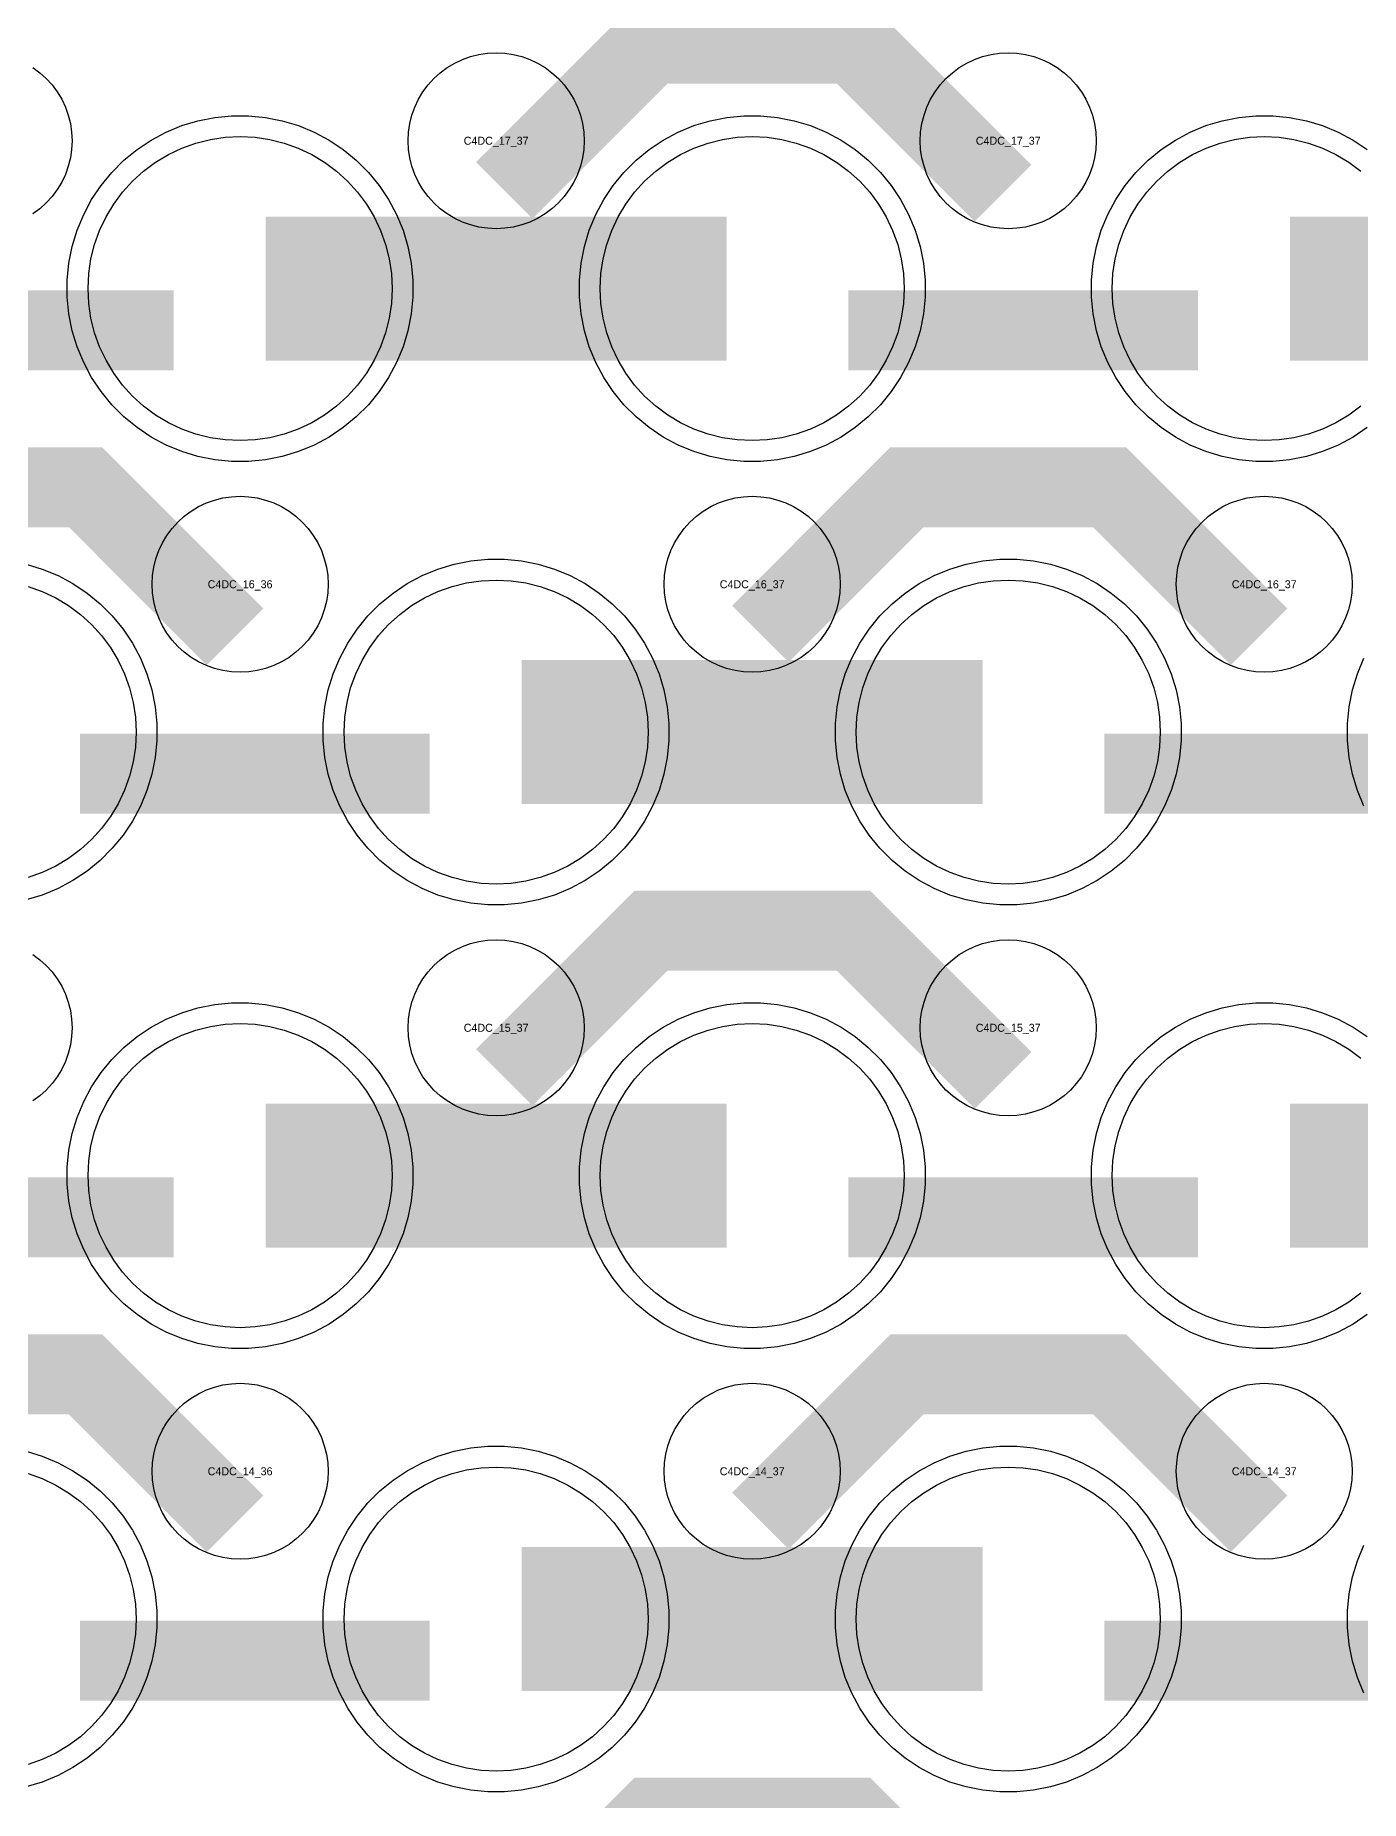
# Model space of a CAD drawing. Extents: x -11880 to 11880, y -14992 to 14992.
# Drawn here: x -304 to 110, y -12956 to -12405 of the extents above; entities that cross this region are included whole.
import ezdxf
from ezdxf.enums import TextEntityAlignment as Align

# ---------------------------------------------------------------- set-up
doc = ezdxf.new("R2010")
doc.units = 0
doc.header["$MEASUREMENT"] = 0
for name, color, linetype in [('GDS_775_DT_237', 138, 'CONTINUOUS'), ('RDL1_FS', 34, 'CONTINUOUS'), ('RDL_BS', 160, 'CONTINUOUS')]:
    doc.layers.add(name, color=color, linetype=linetype)

msp = doc.modelspace()

# ---------------------------------------------------------------- linework, layer by layer
at = {"layer": 'RDL1_FS', "color": 241, "true_color": 0xf7abae}
for points in [[(-240, -12531.484), (-244.657, -12531.255), (-249.268, -12530.571), (-253.791, -12529.439), (-258.181, -12527.867), (-262.395, -12525.875), (-266.395, -12523.477), (-270.14, -12520.699), (-273.594, -12517.569), (-276.724, -12514.115), (-279.502, -12510.37), (-281.9, -12506.37), (-283.892, -12502.156), (-285.464, -12497.766), (-286.596, -12493.243), (-287.28, -12488.632), (-287.509, -12483.975), (-287.28, -12479.318), (-286.596, -12474.707), (-285.464, -12470.184), (-283.892, -12465.794), (-281.9, -12461.58), (-279.502, -12457.58), (-276.724, -12453.835), (-273.594, -12450.381), (-270.14, -12447.251), (-266.395, -12444.473), (-262.395, -12442.075), (-258.181, -12440.083), (-253.791, -12438.511), (-249.268, -12437.379), (-244.657, -12436.695), (-240, -12436.466), (-235.343, -12436.695), (-230.732, -12437.379), (-226.209, -12438.511), (-221.819, -12440.083), (-217.605, -12442.075), (-213.605, -12444.473), (-209.86, -12447.251), (-206.406, -12450.381), (-203.276, -12453.835), (-200.498, -12457.58), (-198.1, -12461.58), (-196.108, -12465.794), (-194.536, -12470.184), (-193.404, -12474.707), (-192.72, -12479.318), (-192.491, -12483.975), (-192.72, -12488.632), (-193.404, -12493.243), (-194.536, -12497.766), (-196.108, -12502.156), (-198.1, -12506.37), (-200.498, -12510.37), (-203.276, -12514.115), (-206.406, -12517.569), (-209.86, -12520.699), (-213.605, -12523.477), (-217.605, -12525.875), (-221.819, -12527.867), (-226.209, -12529.439), (-230.732, -12530.571), (-235.343, -12531.255)], [(-80, -12531.484), (-84.657, -12531.255), (-89.268, -12530.571), (-93.791, -12529.439), (-98.181, -12527.867), (-102.395, -12525.875), (-106.395, -12523.477), (-110.14, -12520.699), (-113.594, -12517.569), (-116.724, -12514.115), (-119.502, -12510.37), (-121.9, -12506.37), (-123.892, -12502.156), (-125.464, -12497.766), (-126.596, -12493.243), (-127.28, -12488.632), (-127.509, -12483.975), (-127.28, -12479.318), (-126.596, -12474.707), (-125.464, -12470.184), (-123.892, -12465.794), (-121.9, -12461.58), (-119.502, -12457.58), (-116.724, -12453.835), (-113.594, -12450.381), (-110.14, -12447.251), (-106.395, -12444.473), (-102.395, -12442.075), (-98.181, -12440.083), (-93.791, -12438.511), (-89.268, -12437.379), (-84.657, -12436.695), (-80, -12436.466), (-75.343, -12436.695), (-70.732, -12437.379), (-66.209, -12438.511), (-61.819, -12440.083), (-57.605, -12442.075), (-53.605, -12444.473), (-49.86, -12447.251), (-46.406, -12450.381), (-43.276, -12453.835), (-40.498, -12457.58), (-38.1, -12461.58), (-36.108, -12465.794), (-34.536, -12470.184), (-33.404, -12474.707), (-32.72, -12479.318), (-32.491, -12483.975), (-32.72, -12488.632), (-33.404, -12493.243), (-34.536, -12497.766), (-36.108, -12502.156), (-38.1, -12506.37), (-40.498, -12510.37), (-43.276, -12514.115), (-46.406, -12517.569), (-49.86, -12520.699), (-53.605, -12523.477), (-57.605, -12525.875), (-61.819, -12527.867), (-66.209, -12529.439), (-70.732, -12530.571), (-75.343, -12531.255)], [(-160, -12947.174), (-164.657, -12946.945), (-169.268, -12946.261), (-173.791, -12945.129), (-178.181, -12943.557), (-182.395, -12941.565), (-186.395, -12939.167), (-190.14, -12936.389), (-193.594, -12933.259), (-196.724, -12929.805), (-199.502, -12926.06), (-201.9, -12922.06), (-203.892, -12917.846), (-205.464, -12913.456), (-206.596, -12908.933), (-207.28, -12904.322), (-207.509, -12899.665), (-207.28, -12895.008), (-206.596, -12890.397), (-205.464, -12885.874), (-203.892, -12881.484), (-201.9, -12877.27), (-199.502, -12873.27), (-196.724, -12869.525), (-193.594, -12866.071), (-190.14, -12862.941), (-186.395, -12860.163), (-182.395, -12857.765), (-178.181, -12855.773), (-173.791, -12854.201), (-169.268, -12853.069), (-164.657, -12852.385), (-160, -12852.156), (-155.343, -12852.385), (-150.732, -12853.069), (-146.209, -12854.201), (-141.819, -12855.773), (-137.605, -12857.765), (-133.605, -12860.163), (-129.86, -12862.941), (-126.406, -12866.071), (-123.276, -12869.525), (-120.498, -12873.27), (-118.1, -12877.27), (-116.108, -12881.484), (-114.536, -12885.874), (-113.404, -12890.397), (-112.72, -12895.008), (-112.491, -12899.665), (-112.72, -12904.322), (-113.404, -12908.933), (-114.536, -12913.456), (-116.108, -12917.846), (-118.1, -12922.06), (-120.498, -12926.06), (-123.276, -12929.805), (-126.406, -12933.259), (-129.86, -12936.389), (-133.605, -12939.167), (-137.605, -12941.565), (-141.819, -12943.557), (-146.209, -12945.129), (-150.732, -12946.261), (-155.343, -12946.945)], [(0, -12947.174), (-4.657, -12946.945), (-9.268, -12946.261), (-13.791, -12945.129), (-18.181, -12943.557), (-22.395, -12941.565), (-26.395, -12939.167), (-30.14, -12936.389), (-33.594, -12933.259), (-36.724, -12929.805), (-39.502, -12926.06), (-41.9, -12922.06), (-43.892, -12917.846), (-45.464, -12913.456), (-46.596, -12908.933), (-47.28, -12904.322), (-47.509, -12899.665), (-47.28, -12895.008), (-46.596, -12890.397), (-45.464, -12885.874), (-43.892, -12881.484), (-41.9, -12877.27), (-39.502, -12873.27), (-36.724, -12869.525), (-33.594, -12866.071), (-30.14, -12862.941), (-26.395, -12860.163), (-22.395, -12857.765), (-18.181, -12855.773), (-13.791, -12854.201), (-9.268, -12853.069), (-4.657, -12852.385), (0, -12852.156), (4.657, -12852.385), (9.268, -12853.069), (13.791, -12854.201), (18.181, -12855.773), (22.395, -12857.765), (26.395, -12860.163), (30.14, -12862.941), (33.594, -12866.071), (36.724, -12869.525), (39.502, -12873.27), (41.9, -12877.27), (43.892, -12881.484), (45.464, -12885.874), (46.596, -12890.397), (47.28, -12895.008), (47.509, -12899.665), (47.28, -12904.322), (46.596, -12908.933), (45.464, -12913.456), (43.892, -12917.846), (41.9, -12922.06), (39.502, -12926.06), (36.724, -12929.805), (33.594, -12933.259), (30.14, -12936.389), (26.395, -12939.167), (22.395, -12941.565), (18.181, -12943.557), (13.791, -12945.129), (9.268, -12946.261), (4.657, -12946.945)]]:
    msp.add_lwpolyline(points, close=True, dxfattribs=at)
for points in [[(110.14, -12520.699), (106.395, -12523.477), (102.395, -12525.875), (98.181, -12527.867), (93.791, -12529.439), (89.268, -12530.571), (84.657, -12531.255), (80, -12531.484), (75.343, -12531.255), (70.732, -12530.571), (66.209, -12529.439), (61.819, -12527.867), (57.605, -12525.875), (53.605, -12523.477), (49.86, -12520.699), (46.406, -12517.569), (43.276, -12514.115), (40.498, -12510.37), (38.1, -12506.37), (36.108, -12502.156), (34.536, -12497.766), (33.404, -12493.243), (32.72, -12488.632), (32.491, -12483.975), (32.72, -12479.318), (33.404, -12474.707), (34.536, -12470.184), (36.108, -12465.794), (38.1, -12461.58), (40.498, -12457.58), (43.276, -12453.835), (46.406, -12450.381), (49.86, -12447.251), (53.605, -12444.473), (57.605, -12442.075), (61.819, -12440.083), (66.209, -12438.511), (70.732, -12437.379), (75.343, -12436.695), (80, -12436.466), (84.657, -12436.695), (89.268, -12437.379), (93.791, -12438.511), (98.181, -12440.083), (102.395, -12442.075), (106.395, -12444.473), (110.14, -12447.251)], [(-306.209, -12854.201), (-301.819, -12855.773), (-297.605, -12857.765), (-293.605, -12860.163), (-289.86, -12862.941), (-286.406, -12866.071), (-283.276, -12869.525), (-280.498, -12873.27), (-278.1, -12877.27), (-276.108, -12881.484), (-274.536, -12885.874), (-273.404, -12890.397), (-272.72, -12895.008), (-272.491, -12899.665), (-272.72, -12904.322), (-273.404, -12908.933), (-274.536, -12913.456), (-276.108, -12917.846), (-278.1, -12922.06), (-280.498, -12926.06), (-283.276, -12929.805), (-286.406, -12933.259), (-289.86, -12936.389), (-293.605, -12939.167), (-297.605, -12941.565), (-301.819, -12943.557), (-306.209, -12945.129)]]:
    msp.add_lwpolyline(points, dxfattribs=at)
for points in [[(-231.998, -12483.975, 45, 45, 0), (-159.998, -12483.975, 45, 45, 0)], [(-159.998, -12483.975, 45, 45, 0), (-87.998, -12483.975, 45, 45, 0)], [(88.002, -12483.975, 45, 45, 0), (160.002, -12483.975, 45, 45, 0)], [(-151.998, -12899.665, 45, 45, 0), (-79.998, -12899.665, 45, 45, 0)], [(-79.998, -12899.665, 45, 45, 0), (-7.998, -12899.665, 45, 45, 0)]]:
    msp.add_lwpolyline(points, format="xyseb", dxfattribs=at)
at = {"layer": 'RDL1_FS'}
for points in [[(-306.209, -12577.076), (-301.819, -12578.648), (-297.605, -12580.64), (-293.605, -12583.038), (-289.86, -12585.816), (-286.406, -12588.946), (-283.276, -12592.4), (-280.498, -12596.145), (-278.1, -12600.145), (-276.108, -12604.359), (-274.536, -12608.749), (-273.404, -12613.272), (-272.72, -12617.883), (-272.491, -12622.54), (-272.72, -12627.197), (-273.404, -12631.808), (-274.536, -12636.331), (-276.108, -12640.721), (-278.1, -12644.935), (-280.498, -12648.935), (-283.276, -12652.68), (-286.406, -12656.134), (-289.86, -12659.264), (-293.605, -12662.042), (-297.605, -12664.44), (-301.819, -12666.432), (-306.209, -12668.004)], [(110.14, -12797.829), (106.395, -12800.607), (102.395, -12803.005), (98.181, -12804.997), (93.791, -12806.569), (89.268, -12807.701), (84.657, -12808.385), (80, -12808.614), (75.343, -12808.385), (70.732, -12807.701), (66.209, -12806.569), (61.819, -12804.997), (57.605, -12803.005), (53.605, -12800.607), (49.86, -12797.829), (46.406, -12794.699), (43.276, -12791.245), (40.498, -12787.5), (38.1, -12783.5), (36.108, -12779.286), (34.536, -12774.896), (33.404, -12770.373), (32.72, -12765.762), (32.491, -12761.105), (32.72, -12756.448), (33.404, -12751.837), (34.536, -12747.314), (36.108, -12742.924), (38.1, -12738.71), (40.498, -12734.71), (43.276, -12730.965), (46.406, -12727.511), (49.86, -12724.381), (53.605, -12721.603), (57.605, -12719.205), (61.819, -12717.213), (66.209, -12715.641), (70.732, -12714.509), (75.343, -12713.825), (80, -12713.596), (84.657, -12713.825), (89.268, -12714.509), (93.791, -12715.641), (98.181, -12717.213), (102.395, -12719.205), (106.395, -12721.603), (110.14, -12724.381)]]:
    msp.add_lwpolyline(points, dxfattribs=at)
for points in [[(-160, -12670.049), (-164.657, -12669.82), (-169.268, -12669.136), (-173.791, -12668.004), (-178.181, -12666.432), (-182.395, -12664.44), (-186.395, -12662.042), (-190.14, -12659.264), (-193.594, -12656.134), (-196.724, -12652.68), (-199.502, -12648.935), (-201.9, -12644.935), (-203.892, -12640.721), (-205.464, -12636.331), (-206.596, -12631.808), (-207.28, -12627.197), (-207.509, -12622.54), (-207.28, -12617.883), (-206.596, -12613.272), (-205.464, -12608.749), (-203.892, -12604.359), (-201.9, -12600.145), (-199.502, -12596.145), (-196.724, -12592.4), (-193.594, -12588.946), (-190.14, -12585.816), (-186.395, -12583.038), (-182.395, -12580.64), (-178.181, -12578.648), (-173.791, -12577.076), (-169.268, -12575.944), (-164.657, -12575.26), (-160, -12575.031), (-155.343, -12575.26), (-150.732, -12575.944), (-146.209, -12577.076), (-141.819, -12578.648), (-137.605, -12580.64), (-133.605, -12583.038), (-129.86, -12585.816), (-126.406, -12588.946), (-123.276, -12592.4), (-120.498, -12596.145), (-118.1, -12600.145), (-116.108, -12604.359), (-114.536, -12608.749), (-113.404, -12613.272), (-112.72, -12617.883), (-112.491, -12622.54), (-112.72, -12627.197), (-113.404, -12631.808), (-114.536, -12636.331), (-116.108, -12640.721), (-118.1, -12644.935), (-120.498, -12648.935), (-123.276, -12652.68), (-126.406, -12656.134), (-129.86, -12659.264), (-133.605, -12662.042), (-137.605, -12664.44), (-141.819, -12666.432), (-146.209, -12668.004), (-150.732, -12669.136), (-155.343, -12669.82)], [(0, -12670.049), (-4.657, -12669.82), (-9.268, -12669.136), (-13.791, -12668.004), (-18.181, -12666.432), (-22.395, -12664.44), (-26.395, -12662.042), (-30.14, -12659.264), (-33.594, -12656.134), (-36.724, -12652.68), (-39.502, -12648.935), (-41.9, -12644.935), (-43.892, -12640.721), (-45.464, -12636.331), (-46.596, -12631.808), (-47.28, -12627.197), (-47.509, -12622.54), (-47.28, -12617.883), (-46.596, -12613.272), (-45.464, -12608.749), (-43.892, -12604.359), (-41.9, -12600.145), (-39.502, -12596.145), (-36.724, -12592.4), (-33.594, -12588.946), (-30.14, -12585.816), (-26.395, -12583.038), (-22.395, -12580.64), (-18.181, -12578.648), (-13.791, -12577.076), (-9.268, -12575.944), (-4.657, -12575.26), (0, -12575.031), (4.657, -12575.26), (9.268, -12575.944), (13.791, -12577.076), (18.181, -12578.648), (22.395, -12580.64), (26.395, -12583.038), (30.14, -12585.816), (33.594, -12588.946), (36.724, -12592.4), (39.502, -12596.145), (41.9, -12600.145), (43.892, -12604.359), (45.464, -12608.749), (46.596, -12613.272), (47.28, -12617.883), (47.509, -12622.54), (47.28, -12627.197), (46.596, -12631.808), (45.464, -12636.331), (43.892, -12640.721), (41.9, -12644.935), (39.502, -12648.935), (36.724, -12652.68), (33.594, -12656.134), (30.14, -12659.264), (26.395, -12662.042), (22.395, -12664.44), (18.181, -12666.432), (13.791, -12668.004), (9.268, -12669.136), (4.657, -12669.82)], [(-240, -12808.614), (-244.657, -12808.385), (-249.268, -12807.701), (-253.791, -12806.569), (-258.181, -12804.997), (-262.395, -12803.005), (-266.395, -12800.607), (-270.14, -12797.829), (-273.594, -12794.699), (-276.724, -12791.245), (-279.502, -12787.5), (-281.9, -12783.5), (-283.892, -12779.286), (-285.464, -12774.896), (-286.596, -12770.373), (-287.28, -12765.762), (-287.509, -12761.105), (-287.28, -12756.448), (-286.596, -12751.837), (-285.464, -12747.314), (-283.892, -12742.924), (-281.9, -12738.71), (-279.502, -12734.71), (-276.724, -12730.965), (-273.594, -12727.511), (-270.14, -12724.381), (-266.395, -12721.603), (-262.395, -12719.205), (-258.181, -12717.213), (-253.791, -12715.641), (-249.268, -12714.509), (-244.657, -12713.825), (-240, -12713.596), (-235.343, -12713.825), (-230.732, -12714.509), (-226.209, -12715.641), (-221.819, -12717.213), (-217.605, -12719.205), (-213.605, -12721.603), (-209.86, -12724.381), (-206.406, -12727.511), (-203.276, -12730.965), (-200.498, -12734.71), (-198.1, -12738.71), (-196.108, -12742.924), (-194.536, -12747.314), (-193.404, -12751.837), (-192.72, -12756.448), (-192.491, -12761.105), (-192.72, -12765.762), (-193.404, -12770.373), (-194.536, -12774.896), (-196.108, -12779.286), (-198.1, -12783.5), (-200.498, -12787.5), (-203.276, -12791.245), (-206.406, -12794.699), (-209.86, -12797.829), (-213.605, -12800.607), (-217.605, -12803.005), (-221.819, -12804.997), (-226.209, -12806.569), (-230.732, -12807.701), (-235.343, -12808.385)], [(-80, -12808.614), (-84.657, -12808.385), (-89.268, -12807.701), (-93.791, -12806.569), (-98.181, -12804.997), (-102.395, -12803.005), (-106.395, -12800.607), (-110.14, -12797.829), (-113.594, -12794.699), (-116.724, -12791.245), (-119.502, -12787.5), (-121.9, -12783.5), (-123.892, -12779.286), (-125.464, -12774.896), (-126.596, -12770.373), (-127.28, -12765.762), (-127.509, -12761.105), (-127.28, -12756.448), (-126.596, -12751.837), (-125.464, -12747.314), (-123.892, -12742.924), (-121.9, -12738.71), (-119.502, -12734.71), (-116.724, -12730.965), (-113.594, -12727.511), (-110.14, -12724.381), (-106.395, -12721.603), (-102.395, -12719.205), (-98.181, -12717.213), (-93.791, -12715.641), (-89.268, -12714.509), (-84.657, -12713.825), (-80, -12713.596), (-75.343, -12713.825), (-70.732, -12714.509), (-66.209, -12715.641), (-61.819, -12717.213), (-57.605, -12719.205), (-53.605, -12721.603), (-49.86, -12724.381), (-46.406, -12727.511), (-43.276, -12730.965), (-40.498, -12734.71), (-38.1, -12738.71), (-36.108, -12742.924), (-34.536, -12747.314), (-33.404, -12751.837), (-32.72, -12756.448), (-32.491, -12761.105), (-32.72, -12765.762), (-33.404, -12770.373), (-34.536, -12774.896), (-36.108, -12779.286), (-38.1, -12783.5), (-40.498, -12787.5), (-43.276, -12791.245), (-46.406, -12794.699), (-49.86, -12797.829), (-53.605, -12800.607), (-57.605, -12803.005), (-61.819, -12804.997), (-66.209, -12806.569), (-70.732, -12807.701), (-75.343, -12808.385)]]:
    msp.add_lwpolyline(points, close=True, dxfattribs=at)
for points in [[(-151.998, -12622.54, 45, 45, 0), (-79.998, -12622.54, 45, 45, 0)], [(-79.998, -12622.54, 45, 45, 0), (-7.998, -12622.54, 45, 45, 0)], [(-231.998, -12761.105, 45, 45, 0), (-159.998, -12761.105, 45, 45, 0)], [(-159.998, -12761.105, 45, 45, 0), (-87.998, -12761.105, 45, 45, 0)], [(88.002, -12761.105, 45, 45, 0), (160.002, -12761.105, 45, 45, 0)]]:
    msp.add_lwpolyline(points, format="xyseb", dxfattribs=at)
at = {"layer": 'RDL_BS'}
for points in [[(-157.438, -12453.289, 25, 25, 0), (-111.623, -12407.474, 25, 25, 0), (-78.07, -12407.474, 25, 25, 0)], [(-1.599, -12454.188, 25, 25, 0), (-48.313, -12407.474, 25, 25, 0), (-78.071, -12407.474, 25, 25, 0)], [(-241.599, -12592.753, 25, 25, 0), (-288.313, -12546.039, 25, 25, 0), (-318.071, -12546.039, 25, 25, 0)], [(-77.438, -12591.854, 25, 25, 0), (-31.623, -12546.039, 25, 25, 0), (1.93, -12546.039, 25, 25, 0)], [(78.401, -12592.753, 25, 25, 0), (31.687, -12546.039, 25, 25, 0), (1.929, -12546.039, 25, 25, 0)], [(-289.984, -12635.553, 25, 25, 0), (-180.719, -12635.553, 25, 25, 0)], [(30.016, -12635.553, 25, 25, 0), (139.281, -12635.553, 25, 25, 0)], [(-157.438, -12730.419, 25, 25, 0), (-111.623, -12684.604, 25, 25, 0), (-78.07, -12684.604, 25, 25, 0)], [(-1.599, -12731.318, 25, 25, 0), (-48.313, -12684.604, 25, 25, 0), (-78.071, -12684.604, 25, 25, 0)], [(-369.984, -12774.118, 25, 25, 0), (-260.719, -12774.118, 25, 25, 0)], [(-49.984, -12774.118, 25, 25, 0), (59.281, -12774.118, 25, 25, 0)], [(-241.599, -12869.878, 25, 25, 0), (-288.313, -12823.164, 25, 25, 0), (-318.071, -12823.164, 25, 25, 0)], [(-77.438, -12868.979, 25, 25, 0), (-31.623, -12823.164, 25, 25, 0), (1.93, -12823.164, 25, 25, 0)], [(78.401, -12869.878, 25, 25, 0), (31.687, -12823.164, 25, 25, 0), (1.929, -12823.164, 25, 25, 0)], [(-157.438, -13007.544, 25, 25, 0), (-111.623, -12961.729, 25, 25, 0), (-78.07, -12961.729, 25, 25, 0)], [(-1.599, -13008.443, 25, 25, 0), (-48.313, -12961.729, 25, 25, 0), (-78.071, -12961.729, 25, 25, 0)]]:
    msp.add_lwpolyline(points, format="xyseb", dxfattribs=at)
for points in [[(-304.72, -12414.93), (-302.557, -12416.533), (-300.558, -12418.345), (-298.746, -12420.344), (-297.143, -12422.507), (-295.75, -12424.831), (-294.598, -12427.268), (-293.691, -12429.803), (-293.034, -12432.422), (-292.638, -12435.094), (-292.506, -12437.787), (-292.638, -12440.48), (-293.034, -12443.152), (-293.691, -12445.771), (-294.598, -12448.306), (-295.75, -12450.743), (-297.143, -12453.067), (-298.746, -12455.23), (-300.558, -12457.229), (-302.557, -12459.041), (-304.72, -12460.644)], [(-306.835, -12570.103), (-301.795, -12571.634), (-296.885, -12573.665), (-292.223, -12576.157), (-287.809, -12579.104), (-283.708, -12582.466), (-279.926, -12586.248), (-276.564, -12590.349), (-273.617, -12594.763), (-271.125, -12599.425), (-269.094, -12604.335), (-267.563, -12609.375), (-266.517, -12614.602), (-266, -12619.896), (-266, -12625.184), (-266.517, -12630.478), (-267.563, -12635.705), (-269.094, -12640.745), (-271.125, -12645.655), (-273.617, -12650.317), (-276.564, -12654.731), (-279.926, -12658.832), (-283.708, -12662.614), (-287.809, -12665.976), (-292.223, -12668.923), (-296.885, -12671.415), (-301.795, -12673.446), (-306.835, -12674.977)], [(111.125, -12645.655), (109.094, -12640.745), (107.563, -12635.705), (106.517, -12630.478), (106, -12625.184), (106, -12619.896), (106.517, -12614.602), (107.563, -12609.375), (109.094, -12604.335), (111.125, -12599.425)], [(-304.72, -12692.06), (-302.557, -12693.663), (-300.558, -12695.475), (-298.746, -12697.474), (-297.143, -12699.637), (-295.75, -12701.961), (-294.598, -12704.398), (-293.691, -12706.933), (-293.034, -12709.552), (-292.638, -12712.224), (-292.506, -12714.917), (-292.638, -12717.61), (-293.034, -12720.282), (-293.691, -12722.901), (-294.598, -12725.436), (-295.75, -12727.873), (-297.143, -12730.197), (-298.746, -12732.36), (-300.558, -12734.359), (-302.557, -12736.171), (-304.72, -12737.774)], [(112.191, -12804.541), (107.777, -12807.488), (103.115, -12809.98), (98.205, -12812.011), (93.165, -12813.542), (87.938, -12814.588), (82.644, -12815.105), (77.356, -12815.105), (72.062, -12814.588), (66.835, -12813.542), (61.795, -12812.011), (56.885, -12809.98), (52.223, -12807.488), (47.809, -12804.541), (43.708, -12801.179), (39.926, -12797.397), (36.564, -12793.296), (33.617, -12788.882), (31.125, -12784.22), (29.094, -12779.31), (27.563, -12774.27), (26.517, -12769.043), (26, -12763.749), (26, -12758.461), (26.517, -12753.167), (27.563, -12747.94), (29.094, -12742.9), (31.125, -12737.99), (33.617, -12733.328), (36.564, -12728.914), (39.926, -12724.813), (43.708, -12721.031), (47.809, -12717.669), (52.223, -12714.722), (56.885, -12712.23), (61.795, -12710.199), (66.835, -12708.668), (72.062, -12707.622), (77.356, -12707.105), (82.644, -12707.105), (87.938, -12707.622), (93.165, -12708.668), (98.205, -12710.199), (103.115, -12712.23), (107.777, -12714.722), (112.191, -12717.669)]]:
    msp.add_lwpolyline(points, dxfattribs=at)
for points in [[(-160, -12465.281), (-162.693, -12465.149), (-165.365, -12464.753), (-167.984, -12464.096), (-170.519, -12463.189), (-172.956, -12462.037), (-175.28, -12460.644), (-177.443, -12459.041), (-179.442, -12457.229), (-181.254, -12455.23), (-182.857, -12453.067), (-184.25, -12450.743), (-185.402, -12448.306), (-186.309, -12445.771), (-186.966, -12443.152), (-187.362, -12440.48), (-187.494, -12437.787), (-187.362, -12435.094), (-186.966, -12432.422), (-186.309, -12429.803), (-185.402, -12427.268), (-184.25, -12424.831), (-182.857, -12422.507), (-181.254, -12420.344), (-179.442, -12418.345), (-177.443, -12416.533), (-175.28, -12414.93), (-172.956, -12413.537), (-170.519, -12412.385), (-167.984, -12411.478), (-165.365, -12410.821), (-162.693, -12410.425), (-160, -12410.293), (-157.307, -12410.425), (-154.635, -12410.821), (-152.016, -12411.478), (-149.481, -12412.385), (-147.044, -12413.537), (-144.72, -12414.93), (-142.557, -12416.533), (-140.558, -12418.345), (-138.746, -12420.344), (-137.143, -12422.507), (-135.75, -12424.831), (-134.598, -12427.268), (-133.691, -12429.803), (-133.034, -12432.422), (-132.638, -12435.094), (-132.506, -12437.787), (-132.638, -12440.48), (-133.034, -12443.152), (-133.691, -12445.771), (-134.598, -12448.306), (-135.75, -12450.743), (-137.143, -12453.067), (-138.746, -12455.23), (-140.558, -12457.229), (-142.557, -12459.041), (-144.72, -12460.644), (-147.044, -12462.037), (-149.481, -12463.189), (-152.016, -12464.096), (-154.635, -12464.753), (-157.307, -12465.149)], [(0, -12465.281), (-2.693, -12465.149), (-5.365, -12464.753), (-7.984, -12464.096), (-10.519, -12463.189), (-12.956, -12462.037), (-15.28, -12460.644), (-17.443, -12459.041), (-19.442, -12457.229), (-21.254, -12455.23), (-22.857, -12453.067), (-24.25, -12450.743), (-25.402, -12448.306), (-26.309, -12445.771), (-26.966, -12443.152), (-27.362, -12440.48), (-27.494, -12437.787), (-27.362, -12435.094), (-26.966, -12432.422), (-26.309, -12429.803), (-25.402, -12427.268), (-24.25, -12424.831), (-22.857, -12422.507), (-21.254, -12420.344), (-19.442, -12418.345), (-17.443, -12416.533), (-15.28, -12414.93), (-12.956, -12413.537), (-10.519, -12412.385), (-7.984, -12411.478), (-5.365, -12410.821), (-2.693, -12410.425), (0, -12410.293), (2.693, -12410.425), (5.365, -12410.821), (7.984, -12411.478), (10.519, -12412.385), (12.956, -12413.537), (15.28, -12414.93), (17.443, -12416.533), (19.442, -12418.345), (21.254, -12420.344), (22.857, -12422.507), (24.25, -12424.831), (25.402, -12427.268), (26.309, -12429.803), (26.966, -12432.422), (27.362, -12435.094), (27.494, -12437.787), (27.362, -12440.48), (26.966, -12443.152), (26.309, -12445.771), (25.402, -12448.306), (24.25, -12450.743), (22.857, -12453.067), (21.254, -12455.23), (19.442, -12457.229), (17.443, -12459.041), (15.28, -12460.644), (12.956, -12462.037), (10.519, -12463.189), (7.984, -12464.096), (5.365, -12464.753), (2.693, -12465.149)], [(-240, -12603.846), (-242.693, -12603.714), (-245.365, -12603.318), (-247.984, -12602.661), (-250.519, -12601.754), (-252.956, -12600.602), (-255.28, -12599.209), (-257.443, -12597.606), (-259.442, -12595.794), (-261.254, -12593.795), (-262.857, -12591.632), (-264.25, -12589.308), (-265.402, -12586.871), (-266.309, -12584.336), (-266.966, -12581.717), (-267.362, -12579.045), (-267.494, -12576.352), (-267.362, -12573.659), (-266.966, -12570.987), (-266.309, -12568.368), (-265.402, -12565.833), (-264.25, -12563.396), (-262.857, -12561.072), (-261.254, -12558.909), (-259.442, -12556.91), (-257.443, -12555.098), (-255.28, -12553.495), (-252.956, -12552.102), (-250.519, -12550.95), (-247.984, -12550.043), (-245.365, -12549.386), (-242.693, -12548.99), (-240, -12548.858), (-237.307, -12548.99), (-234.635, -12549.386), (-232.016, -12550.043), (-229.481, -12550.95), (-227.044, -12552.102), (-224.72, -12553.495), (-222.557, -12555.098), (-220.558, -12556.91), (-218.746, -12558.909), (-217.143, -12561.072), (-215.75, -12563.396), (-214.598, -12565.833), (-213.691, -12568.368), (-213.034, -12570.987), (-212.638, -12573.659), (-212.506, -12576.352), (-212.638, -12579.045), (-213.034, -12581.717), (-213.691, -12584.336), (-214.598, -12586.871), (-215.75, -12589.308), (-217.143, -12591.632), (-218.746, -12593.795), (-220.558, -12595.794), (-222.557, -12597.606), (-224.72, -12599.209), (-227.044, -12600.602), (-229.481, -12601.754), (-232.016, -12602.661), (-234.635, -12603.318), (-237.307, -12603.714)], [(-80, -12603.846), (-82.693, -12603.714), (-85.365, -12603.318), (-87.984, -12602.661), (-90.519, -12601.754), (-92.956, -12600.602), (-95.28, -12599.209), (-97.443, -12597.606), (-99.442, -12595.794), (-101.254, -12593.795), (-102.857, -12591.632), (-104.25, -12589.308), (-105.402, -12586.871), (-106.309, -12584.336), (-106.966, -12581.717), (-107.362, -12579.045), (-107.494, -12576.352), (-107.362, -12573.659), (-106.966, -12570.987), (-106.309, -12568.368), (-105.402, -12565.833), (-104.25, -12563.396), (-102.857, -12561.072), (-101.254, -12558.909), (-99.442, -12556.91), (-97.443, -12555.098), (-95.28, -12553.495), (-92.956, -12552.102), (-90.519, -12550.95), (-87.984, -12550.043), (-85.365, -12549.386), (-82.693, -12548.99), (-80, -12548.858), (-77.307, -12548.99), (-74.635, -12549.386), (-72.016, -12550.043), (-69.481, -12550.95), (-67.044, -12552.102), (-64.72, -12553.495), (-62.557, -12555.098), (-60.558, -12556.91), (-58.746, -12558.909), (-57.143, -12561.072), (-55.75, -12563.396), (-54.598, -12565.833), (-53.691, -12568.368), (-53.034, -12570.987), (-52.638, -12573.659), (-52.506, -12576.352), (-52.638, -12579.045), (-53.034, -12581.717), (-53.691, -12584.336), (-54.598, -12586.871), (-55.75, -12589.308), (-57.143, -12591.632), (-58.746, -12593.795), (-60.558, -12595.794), (-62.557, -12597.606), (-64.72, -12599.209), (-67.044, -12600.602), (-69.481, -12601.754), (-72.016, -12602.661), (-74.635, -12603.318), (-77.307, -12603.714)], [(80, -12603.846), (77.307, -12603.714), (74.635, -12603.318), (72.016, -12602.661), (69.481, -12601.754), (67.044, -12600.602), (64.72, -12599.209), (62.557, -12597.606), (60.558, -12595.794), (58.746, -12593.795), (57.143, -12591.632), (55.75, -12589.308), (54.598, -12586.871), (53.691, -12584.336), (53.034, -12581.717), (52.638, -12579.045), (52.506, -12576.352), (52.638, -12573.659), (53.034, -12570.987), (53.691, -12568.368), (54.598, -12565.833), (55.75, -12563.396), (57.143, -12561.072), (58.746, -12558.909), (60.558, -12556.91), (62.557, -12555.098), (64.72, -12553.495), (67.044, -12552.102), (69.481, -12550.95), (72.016, -12550.043), (74.635, -12549.386), (77.307, -12548.99), (80, -12548.858), (82.693, -12548.99), (85.365, -12549.386), (87.984, -12550.043), (90.519, -12550.95), (92.956, -12552.102), (95.28, -12553.495), (97.443, -12555.098), (99.442, -12556.91), (101.254, -12558.909), (102.857, -12561.072), (104.25, -12563.396), (105.402, -12565.833), (106.309, -12568.368), (106.966, -12570.987), (107.362, -12573.659), (107.494, -12576.352), (107.362, -12579.045), (106.966, -12581.717), (106.309, -12584.336), (105.402, -12586.871), (104.25, -12589.308), (102.857, -12591.632), (101.254, -12593.795), (99.442, -12595.794), (97.443, -12597.606), (95.28, -12599.209), (92.956, -12600.602), (90.519, -12601.754), (87.984, -12602.661), (85.365, -12603.318), (82.693, -12603.714)], [(-162.644, -12676.54), (-167.938, -12676.023), (-173.165, -12674.977), (-178.205, -12673.446), (-183.115, -12671.415), (-187.777, -12668.923), (-192.191, -12665.976), (-196.292, -12662.614), (-200.074, -12658.832), (-203.436, -12654.731), (-206.383, -12650.317), (-208.875, -12645.655), (-210.906, -12640.745), (-212.437, -12635.705), (-213.483, -12630.478), (-214, -12625.184), (-214, -12619.896), (-213.483, -12614.602), (-212.437, -12609.375), (-210.906, -12604.335), (-208.875, -12599.425), (-206.383, -12594.763), (-203.436, -12590.349), (-200.074, -12586.248), (-196.292, -12582.466), (-192.191, -12579.104), (-187.777, -12576.157), (-183.115, -12573.665), (-178.205, -12571.634), (-173.165, -12570.103), (-167.938, -12569.057), (-162.644, -12568.54), (-157.356, -12568.54), (-152.062, -12569.057), (-146.835, -12570.103), (-141.795, -12571.634), (-136.885, -12573.665), (-132.223, -12576.157), (-127.809, -12579.104), (-123.708, -12582.466), (-119.926, -12586.248), (-116.564, -12590.349), (-113.617, -12594.763), (-111.125, -12599.425), (-109.094, -12604.335), (-107.563, -12609.375), (-106.517, -12614.602), (-106, -12619.896), (-106, -12625.184), (-106.517, -12630.478), (-107.563, -12635.705), (-109.094, -12640.745), (-111.125, -12645.655), (-113.617, -12650.317), (-116.564, -12654.731), (-119.926, -12658.832), (-123.708, -12662.614), (-127.809, -12665.976), (-132.223, -12668.923), (-136.885, -12671.415), (-141.795, -12673.446), (-146.835, -12674.977), (-152.062, -12676.023), (-157.356, -12676.54)], [(-2.644, -12676.54), (-7.938, -12676.023), (-13.165, -12674.977), (-18.205, -12673.446), (-23.115, -12671.415), (-27.777, -12668.923), (-32.191, -12665.976), (-36.292, -12662.614), (-40.074, -12658.832), (-43.436, -12654.731), (-46.383, -12650.317), (-48.875, -12645.655), (-50.906, -12640.745), (-52.437, -12635.705), (-53.483, -12630.478), (-54, -12625.184), (-54, -12619.896), (-53.483, -12614.602), (-52.437, -12609.375), (-50.906, -12604.335), (-48.875, -12599.425), (-46.383, -12594.763), (-43.436, -12590.349), (-40.074, -12586.248), (-36.292, -12582.466), (-32.191, -12579.104), (-27.777, -12576.157), (-23.115, -12573.665), (-18.205, -12571.634), (-13.165, -12570.103), (-7.938, -12569.057), (-2.644, -12568.54), (2.644, -12568.54), (7.938, -12569.057), (13.165, -12570.103), (18.205, -12571.634), (23.115, -12573.665), (27.777, -12576.157), (32.191, -12579.104), (36.292, -12582.466), (40.074, -12586.248), (43.436, -12590.349), (46.383, -12594.763), (48.875, -12599.425), (50.906, -12604.335), (52.437, -12609.375), (53.483, -12614.602), (54, -12619.896), (54, -12625.184), (53.483, -12630.478), (52.437, -12635.705), (50.906, -12640.745), (48.875, -12645.655), (46.383, -12650.317), (43.436, -12654.731), (40.074, -12658.832), (36.292, -12662.614), (32.191, -12665.976), (27.777, -12668.923), (23.115, -12671.415), (18.205, -12673.446), (13.165, -12674.977), (7.938, -12676.023), (2.644, -12676.54)], [(-160, -12742.411), (-162.693, -12742.279), (-165.365, -12741.883), (-167.984, -12741.226), (-170.519, -12740.319), (-172.956, -12739.167), (-175.28, -12737.774), (-177.443, -12736.171), (-179.442, -12734.359), (-181.254, -12732.36), (-182.857, -12730.197), (-184.25, -12727.873), (-185.402, -12725.436), (-186.309, -12722.901), (-186.966, -12720.282), (-187.362, -12717.61), (-187.494, -12714.917), (-187.362, -12712.224), (-186.966, -12709.552), (-186.309, -12706.933), (-185.402, -12704.398), (-184.25, -12701.961), (-182.857, -12699.637), (-181.254, -12697.474), (-179.442, -12695.475), (-177.443, -12693.663), (-175.28, -12692.06), (-172.956, -12690.667), (-170.519, -12689.515), (-167.984, -12688.608), (-165.365, -12687.951), (-162.693, -12687.555), (-160, -12687.423), (-157.307, -12687.555), (-154.635, -12687.951), (-152.016, -12688.608), (-149.481, -12689.515), (-147.044, -12690.667), (-144.72, -12692.06), (-142.557, -12693.663), (-140.558, -12695.475), (-138.746, -12697.474), (-137.143, -12699.637), (-135.75, -12701.961), (-134.598, -12704.398), (-133.691, -12706.933), (-133.034, -12709.552), (-132.638, -12712.224), (-132.506, -12714.917), (-132.638, -12717.61), (-133.034, -12720.282), (-133.691, -12722.901), (-134.598, -12725.436), (-135.75, -12727.873), (-137.143, -12730.197), (-138.746, -12732.36), (-140.558, -12734.359), (-142.557, -12736.171), (-144.72, -12737.774), (-147.044, -12739.167), (-149.481, -12740.319), (-152.016, -12741.226), (-154.635, -12741.883), (-157.307, -12742.279)], [(0, -12742.411), (-2.693, -12742.279), (-5.365, -12741.883), (-7.984, -12741.226), (-10.519, -12740.319), (-12.956, -12739.167), (-15.28, -12737.774), (-17.443, -12736.171), (-19.442, -12734.359), (-21.254, -12732.36), (-22.857, -12730.197), (-24.25, -12727.873), (-25.402, -12725.436), (-26.309, -12722.901), (-26.966, -12720.282), (-27.362, -12717.61), (-27.494, -12714.917), (-27.362, -12712.224), (-26.966, -12709.552), (-26.309, -12706.933), (-25.402, -12704.398), (-24.25, -12701.961), (-22.857, -12699.637), (-21.254, -12697.474), (-19.442, -12695.475), (-17.443, -12693.663), (-15.28, -12692.06), (-12.956, -12690.667), (-10.519, -12689.515), (-7.984, -12688.608), (-5.365, -12687.951), (-2.693, -12687.555), (0, -12687.423), (2.693, -12687.555), (5.365, -12687.951), (7.984, -12688.608), (10.519, -12689.515), (12.956, -12690.667), (15.28, -12692.06), (17.443, -12693.663), (19.442, -12695.475), (21.254, -12697.474), (22.857, -12699.637), (24.25, -12701.961), (25.402, -12704.398), (26.309, -12706.933), (26.966, -12709.552), (27.362, -12712.224), (27.494, -12714.917), (27.362, -12717.61), (26.966, -12720.282), (26.309, -12722.901), (25.402, -12725.436), (24.25, -12727.873), (22.857, -12730.197), (21.254, -12732.36), (19.442, -12734.359), (17.443, -12736.171), (15.28, -12737.774), (12.956, -12739.167), (10.519, -12740.319), (7.984, -12741.226), (5.365, -12741.883), (2.693, -12742.279)], [(-242.644, -12815.105), (-247.938, -12814.588), (-253.165, -12813.542), (-258.205, -12812.011), (-263.115, -12809.98), (-267.777, -12807.488), (-272.191, -12804.541), (-276.292, -12801.179), (-280.074, -12797.397), (-283.436, -12793.296), (-286.383, -12788.882), (-288.875, -12784.22), (-290.906, -12779.31), (-292.437, -12774.27), (-293.483, -12769.043), (-294, -12763.749), (-294, -12758.461), (-293.483, -12753.167), (-292.437, -12747.94), (-290.906, -12742.9), (-288.875, -12737.99), (-286.383, -12733.328), (-283.436, -12728.914), (-280.074, -12724.813), (-276.292, -12721.031), (-272.191, -12717.669), (-267.777, -12714.722), (-263.115, -12712.23), (-258.205, -12710.199), (-253.165, -12708.668), (-247.938, -12707.622), (-242.644, -12707.105), (-237.356, -12707.105), (-232.062, -12707.622), (-226.835, -12708.668), (-221.795, -12710.199), (-216.885, -12712.23), (-212.223, -12714.722), (-207.809, -12717.669), (-203.708, -12721.031), (-199.926, -12724.813), (-196.564, -12728.914), (-193.617, -12733.328), (-191.125, -12737.99), (-189.094, -12742.9), (-187.563, -12747.94), (-186.517, -12753.167), (-186, -12758.461), (-186, -12763.749), (-186.517, -12769.043), (-187.563, -12774.27), (-189.094, -12779.31), (-191.125, -12784.22), (-193.617, -12788.882), (-196.564, -12793.296), (-199.926, -12797.397), (-203.708, -12801.179), (-207.809, -12804.541), (-212.223, -12807.488), (-216.885, -12809.98), (-221.795, -12812.011), (-226.835, -12813.542), (-232.062, -12814.588), (-237.356, -12815.105)], [(-82.644, -12815.105), (-87.938, -12814.588), (-93.165, -12813.542), (-98.205, -12812.011), (-103.115, -12809.98), (-107.777, -12807.488), (-112.191, -12804.541), (-116.292, -12801.179), (-120.074, -12797.397), (-123.436, -12793.296), (-126.383, -12788.882), (-128.875, -12784.22), (-130.906, -12779.31), (-132.437, -12774.27), (-133.483, -12769.043), (-134, -12763.749), (-134, -12758.461), (-133.483, -12753.167), (-132.437, -12747.94), (-130.906, -12742.9), (-128.875, -12737.99), (-126.383, -12733.328), (-123.436, -12728.914), (-120.074, -12724.813), (-116.292, -12721.031), (-112.191, -12717.669), (-107.777, -12714.722), (-103.115, -12712.23), (-98.205, -12710.199), (-93.165, -12708.668), (-87.938, -12707.622), (-82.644, -12707.105), (-77.356, -12707.105), (-72.062, -12707.622), (-66.835, -12708.668), (-61.795, -12710.199), (-56.885, -12712.23), (-52.223, -12714.722), (-47.809, -12717.669), (-43.708, -12721.031), (-39.926, -12724.813), (-36.564, -12728.914), (-33.617, -12733.328), (-31.125, -12737.99), (-29.094, -12742.9), (-27.563, -12747.94), (-26.517, -12753.167), (-26, -12758.461), (-26, -12763.749), (-26.517, -12769.043), (-27.563, -12774.27), (-29.094, -12779.31), (-31.125, -12784.22), (-33.617, -12788.882), (-36.564, -12793.296), (-39.926, -12797.397), (-43.708, -12801.179), (-47.809, -12804.541), (-52.223, -12807.488), (-56.885, -12809.98), (-61.795, -12812.011), (-66.835, -12813.542), (-72.062, -12814.588), (-77.356, -12815.105)], [(-240, -12880.971), (-242.693, -12880.839), (-245.365, -12880.443), (-247.984, -12879.786), (-250.519, -12878.879), (-252.956, -12877.727), (-255.28, -12876.334), (-257.443, -12874.731), (-259.442, -12872.919), (-261.254, -12870.92), (-262.857, -12868.757), (-264.25, -12866.433), (-265.402, -12863.996), (-266.309, -12861.461), (-266.966, -12858.842), (-267.362, -12856.17), (-267.494, -12853.477), (-267.362, -12850.784), (-266.966, -12848.112), (-266.309, -12845.493), (-265.402, -12842.958), (-264.25, -12840.521), (-262.857, -12838.197), (-261.254, -12836.034), (-259.442, -12834.035), (-257.443, -12832.223), (-255.28, -12830.62), (-252.956, -12829.227), (-250.519, -12828.075), (-247.984, -12827.168), (-245.365, -12826.511), (-242.693, -12826.115), (-240, -12825.983), (-237.307, -12826.115), (-234.635, -12826.511), (-232.016, -12827.168), (-229.481, -12828.075), (-227.044, -12829.227), (-224.72, -12830.62), (-222.557, -12832.223), (-220.558, -12834.035), (-218.746, -12836.034), (-217.143, -12838.197), (-215.75, -12840.521), (-214.598, -12842.958), (-213.691, -12845.493), (-213.034, -12848.112), (-212.638, -12850.784), (-212.506, -12853.477), (-212.638, -12856.17), (-213.034, -12858.842), (-213.691, -12861.461), (-214.598, -12863.996), (-215.75, -12866.433), (-217.143, -12868.757), (-218.746, -12870.92), (-220.558, -12872.919), (-222.557, -12874.731), (-224.72, -12876.334), (-227.044, -12877.727), (-229.481, -12878.879), (-232.016, -12879.786), (-234.635, -12880.443), (-237.307, -12880.839)], [(-80, -12880.971), (-82.693, -12880.839), (-85.365, -12880.443), (-87.984, -12879.786), (-90.519, -12878.879), (-92.956, -12877.727), (-95.28, -12876.334), (-97.443, -12874.731), (-99.442, -12872.919), (-101.254, -12870.92), (-102.857, -12868.757), (-104.25, -12866.433), (-105.402, -12863.996), (-106.309, -12861.461), (-106.966, -12858.842), (-107.362, -12856.17), (-107.494, -12853.477), (-107.362, -12850.784), (-106.966, -12848.112), (-106.309, -12845.493), (-105.402, -12842.958), (-104.25, -12840.521), (-102.857, -12838.197), (-101.254, -12836.034), (-99.442, -12834.035), (-97.443, -12832.223), (-95.28, -12830.62), (-92.956, -12829.227), (-90.519, -12828.075), (-87.984, -12827.168), (-85.365, -12826.511), (-82.693, -12826.115), (-80, -12825.983), (-77.307, -12826.115), (-74.635, -12826.511), (-72.016, -12827.168), (-69.481, -12828.075), (-67.044, -12829.227), (-64.72, -12830.62), (-62.557, -12832.223), (-60.558, -12834.035), (-58.746, -12836.034), (-57.143, -12838.197), (-55.75, -12840.521), (-54.598, -12842.958), (-53.691, -12845.493), (-53.034, -12848.112), (-52.638, -12850.784), (-52.506, -12853.477), (-52.638, -12856.17), (-53.034, -12858.842), (-53.691, -12861.461), (-54.598, -12863.996), (-55.75, -12866.433), (-57.143, -12868.757), (-58.746, -12870.92), (-60.558, -12872.919), (-62.557, -12874.731), (-64.72, -12876.334), (-67.044, -12877.727), (-69.481, -12878.879), (-72.016, -12879.786), (-74.635, -12880.443), (-77.307, -12880.839)], [(80, -12880.971), (77.307, -12880.839), (74.635, -12880.443), (72.016, -12879.786), (69.481, -12878.879), (67.044, -12877.727), (64.72, -12876.334), (62.557, -12874.731), (60.558, -12872.919), (58.746, -12870.92), (57.143, -12868.757), (55.75, -12866.433), (54.598, -12863.996), (53.691, -12861.461), (53.034, -12858.842), (52.638, -12856.17), (52.506, -12853.477), (52.638, -12850.784), (53.034, -12848.112), (53.691, -12845.493), (54.598, -12842.958), (55.75, -12840.521), (57.143, -12838.197), (58.746, -12836.034), (60.558, -12834.035), (62.557, -12832.223), (64.72, -12830.62), (67.044, -12829.227), (69.481, -12828.075), (72.016, -12827.168), (74.635, -12826.511), (77.307, -12826.115), (80, -12825.983), (82.693, -12826.115), (85.365, -12826.511), (87.984, -12827.168), (90.519, -12828.075), (92.956, -12829.227), (95.28, -12830.62), (97.443, -12832.223), (99.442, -12834.035), (101.254, -12836.034), (102.857, -12838.197), (104.25, -12840.521), (105.402, -12842.958), (106.309, -12845.493), (106.966, -12848.112), (107.362, -12850.784), (107.494, -12853.477), (107.362, -12856.17), (106.966, -12858.842), (106.309, -12861.461), (105.402, -12863.996), (104.25, -12866.433), (102.857, -12868.757), (101.254, -12870.92), (99.442, -12872.919), (97.443, -12874.731), (95.28, -12876.334), (92.956, -12877.727), (90.519, -12878.879), (87.984, -12879.786), (85.365, -12880.443), (82.693, -12880.839)]]:
    msp.add_lwpolyline(points, close=True, dxfattribs=at)
at = {"layer": 'RDL_BS', "color": 241, "true_color": 0xf7abae}
for points in [[(-242.644, -12537.975), (-247.938, -12537.458), (-253.165, -12536.412), (-258.205, -12534.881), (-263.115, -12532.85), (-267.777, -12530.358), (-272.191, -12527.411), (-276.292, -12524.049), (-280.074, -12520.267), (-283.436, -12516.166), (-286.383, -12511.752), (-288.875, -12507.09), (-290.906, -12502.18), (-292.437, -12497.14), (-293.483, -12491.913), (-294, -12486.619), (-294, -12481.331), (-293.483, -12476.037), (-292.437, -12470.81), (-290.906, -12465.77), (-288.875, -12460.86), (-286.383, -12456.198), (-283.436, -12451.784), (-280.074, -12447.683), (-276.292, -12443.901), (-272.191, -12440.539), (-267.777, -12437.592), (-263.115, -12435.1), (-258.205, -12433.069), (-253.165, -12431.538), (-247.938, -12430.492), (-242.644, -12429.975), (-237.356, -12429.975), (-232.062, -12430.492), (-226.835, -12431.538), (-221.795, -12433.069), (-216.885, -12435.1), (-212.223, -12437.592), (-207.809, -12440.539), (-203.708, -12443.901), (-199.926, -12447.683), (-196.564, -12451.784), (-193.617, -12456.198), (-191.125, -12460.86), (-189.094, -12465.77), (-187.563, -12470.81), (-186.517, -12476.037), (-186, -12481.331), (-186, -12486.619), (-186.517, -12491.913), (-187.563, -12497.14), (-189.094, -12502.18), (-191.125, -12507.09), (-193.617, -12511.752), (-196.564, -12516.166), (-199.926, -12520.267), (-203.708, -12524.049), (-207.809, -12527.411), (-212.223, -12530.358), (-216.885, -12532.85), (-221.795, -12534.881), (-226.835, -12536.412), (-232.062, -12537.458), (-237.356, -12537.975)], [(-82.644, -12537.975), (-87.938, -12537.458), (-93.165, -12536.412), (-98.205, -12534.881), (-103.115, -12532.85), (-107.777, -12530.358), (-112.191, -12527.411), (-116.292, -12524.049), (-120.074, -12520.267), (-123.436, -12516.166), (-126.383, -12511.752), (-128.875, -12507.09), (-130.906, -12502.18), (-132.437, -12497.14), (-133.483, -12491.913), (-134, -12486.619), (-134, -12481.331), (-133.483, -12476.037), (-132.437, -12470.81), (-130.906, -12465.77), (-128.875, -12460.86), (-126.383, -12456.198), (-123.436, -12451.784), (-120.074, -12447.683), (-116.292, -12443.901), (-112.191, -12440.539), (-107.777, -12437.592), (-103.115, -12435.1), (-98.205, -12433.069), (-93.165, -12431.538), (-87.938, -12430.492), (-82.644, -12429.975), (-77.356, -12429.975), (-72.062, -12430.492), (-66.835, -12431.538), (-61.795, -12433.069), (-56.885, -12435.1), (-52.223, -12437.592), (-47.809, -12440.539), (-43.708, -12443.901), (-39.926, -12447.683), (-36.564, -12451.784), (-33.617, -12456.198), (-31.125, -12460.86), (-29.094, -12465.77), (-27.563, -12470.81), (-26.517, -12476.037), (-26, -12481.331), (-26, -12486.619), (-26.517, -12491.913), (-27.563, -12497.14), (-29.094, -12502.18), (-31.125, -12507.09), (-33.617, -12511.752), (-36.564, -12516.166), (-39.926, -12520.267), (-43.708, -12524.049), (-47.809, -12527.411), (-52.223, -12530.358), (-56.885, -12532.85), (-61.795, -12534.881), (-66.835, -12536.412), (-72.062, -12537.458), (-77.356, -12537.975)], [(-162.644, -12953.665), (-167.938, -12953.148), (-173.165, -12952.102), (-178.205, -12950.571), (-183.115, -12948.54), (-187.777, -12946.048), (-192.191, -12943.101), (-196.292, -12939.739), (-200.074, -12935.957), (-203.436, -12931.856), (-206.383, -12927.442), (-208.875, -12922.78), (-210.906, -12917.87), (-212.437, -12912.83), (-213.483, -12907.603), (-214, -12902.309), (-214, -12897.021), (-213.483, -12891.727), (-212.437, -12886.5), (-210.906, -12881.46), (-208.875, -12876.55), (-206.383, -12871.888), (-203.436, -12867.474), (-200.074, -12863.373), (-196.292, -12859.591), (-192.191, -12856.229), (-187.777, -12853.282), (-183.115, -12850.79), (-178.205, -12848.759), (-173.165, -12847.228), (-167.938, -12846.182), (-162.644, -12845.665), (-157.356, -12845.665), (-152.062, -12846.182), (-146.835, -12847.228), (-141.795, -12848.759), (-136.885, -12850.79), (-132.223, -12853.282), (-127.809, -12856.229), (-123.708, -12859.591), (-119.926, -12863.373), (-116.564, -12867.474), (-113.617, -12871.888), (-111.125, -12876.55), (-109.094, -12881.46), (-107.563, -12886.5), (-106.517, -12891.727), (-106, -12897.021), (-106, -12902.309), (-106.517, -12907.603), (-107.563, -12912.83), (-109.094, -12917.87), (-111.125, -12922.78), (-113.617, -12927.442), (-116.564, -12931.856), (-119.926, -12935.957), (-123.708, -12939.739), (-127.809, -12943.101), (-132.223, -12946.048), (-136.885, -12948.54), (-141.795, -12950.571), (-146.835, -12952.102), (-152.062, -12953.148), (-157.356, -12953.665)], [(-2.644, -12953.665), (-7.938, -12953.148), (-13.165, -12952.102), (-18.205, -12950.571), (-23.115, -12948.54), (-27.777, -12946.048), (-32.191, -12943.101), (-36.292, -12939.739), (-40.074, -12935.957), (-43.436, -12931.856), (-46.383, -12927.442), (-48.875, -12922.78), (-50.906, -12917.87), (-52.437, -12912.83), (-53.483, -12907.603), (-54, -12902.309), (-54, -12897.021), (-53.483, -12891.727), (-52.437, -12886.5), (-50.906, -12881.46), (-48.875, -12876.55), (-46.383, -12871.888), (-43.436, -12867.474), (-40.074, -12863.373), (-36.292, -12859.591), (-32.191, -12856.229), (-27.777, -12853.282), (-23.115, -12850.79), (-18.205, -12848.759), (-13.165, -12847.228), (-7.938, -12846.182), (-2.644, -12845.665), (2.644, -12845.665), (7.938, -12846.182), (13.165, -12847.228), (18.205, -12848.759), (23.115, -12850.79), (27.777, -12853.282), (32.191, -12856.229), (36.292, -12859.591), (40.074, -12863.373), (43.436, -12867.474), (46.383, -12871.888), (48.875, -12876.55), (50.906, -12881.46), (52.437, -12886.5), (53.483, -12891.727), (54, -12897.021), (54, -12902.309), (53.483, -12907.603), (52.437, -12912.83), (50.906, -12917.87), (48.875, -12922.78), (46.383, -12927.442), (43.436, -12931.856), (40.074, -12935.957), (36.292, -12939.739), (32.191, -12943.101), (27.777, -12946.048), (23.115, -12948.54), (18.205, -12950.571), (13.165, -12952.102), (7.938, -12953.148), (2.644, -12953.665)]]:
    msp.add_lwpolyline(points, close=True, dxfattribs=at)
for points in [[(112.191, -12527.411), (107.777, -12530.358), (103.115, -12532.85), (98.205, -12534.881), (93.165, -12536.412), (87.938, -12537.458), (82.644, -12537.975), (77.356, -12537.975), (72.062, -12537.458), (66.835, -12536.412), (61.795, -12534.881), (56.885, -12532.85), (52.223, -12530.358), (47.809, -12527.411), (43.708, -12524.049), (39.926, -12520.267), (36.564, -12516.166), (33.617, -12511.752), (31.125, -12507.09), (29.094, -12502.18), (27.563, -12497.14), (26.517, -12491.913), (26, -12486.619), (26, -12481.331), (26.517, -12476.037), (27.563, -12470.81), (29.094, -12465.77), (31.125, -12460.86), (33.617, -12456.198), (36.564, -12451.784), (39.926, -12447.683), (43.708, -12443.901), (47.809, -12440.539), (52.223, -12437.592), (56.885, -12435.1), (61.795, -12433.069), (66.835, -12431.538), (72.062, -12430.492), (77.356, -12429.975), (82.644, -12429.975), (87.938, -12430.492), (93.165, -12431.538), (98.205, -12433.069), (103.115, -12435.1), (107.777, -12437.592), (112.191, -12440.539)], [(-306.835, -12847.228), (-301.795, -12848.759), (-296.885, -12850.79), (-292.223, -12853.282), (-287.809, -12856.229), (-283.708, -12859.591), (-279.926, -12863.373), (-276.564, -12867.474), (-273.617, -12871.888), (-271.125, -12876.55), (-269.094, -12881.46), (-267.563, -12886.5), (-266.517, -12891.727), (-266, -12897.021), (-266, -12902.309), (-266.517, -12907.603), (-267.563, -12912.83), (-269.094, -12917.87), (-271.125, -12922.78), (-273.617, -12927.442), (-276.564, -12931.856), (-279.926, -12935.957), (-283.708, -12939.739), (-287.809, -12943.101), (-292.223, -12946.048), (-296.885, -12948.54), (-301.795, -12950.571), (-306.835, -12952.102)], [(111.125, -12922.78), (109.094, -12917.87), (107.563, -12912.83), (106.517, -12907.603), (106, -12902.309), (106, -12897.021), (106.517, -12891.727), (107.563, -12886.5), (109.094, -12881.46), (111.125, -12876.55)]]:
    msp.add_lwpolyline(points, dxfattribs=at)
for points in [[(-369.984, -12496.988, 25, 25, 0), (-260.719, -12496.988, 25, 25, 0)], [(-49.984, -12496.988, 25, 25, 0), (59.281, -12496.988, 25, 25, 0)], [(-289.984, -12912.678, 25, 25, 0), (-180.719, -12912.678, 25, 25, 0)], [(30.016, -12912.678, 25, 25, 0), (139.281, -12912.678, 25, 25, 0)]]:
    msp.add_lwpolyline(points, format="xyseb", dxfattribs=at)

# ---------------------------------------------------------------- texts
at = {"layer": 'GDS_775_DT_237'}
for s, p in [('C4DC_17_37', (-160, -12437.787)), ('C4DC_17_37', (-160, -12437.787)), ('C4DC_17_37', (0, -12437.787)), ('C4DC_17_37', (0, -12437.787)), ('C4DC_16_36', (-240, -12576.352)), ('C4DC_16_36', (-240, -12576.352)), ('C4DC_16_37', (-80, -12576.352)), ('C4DC_16_37', (-80, -12576.352)), ('C4DC_16_37', (80, -12576.352)), ('C4DC_16_37', (80, -12576.352)), ('C4DC_15_37', (-160, -12714.917)), ('C4DC_15_37', (-160, -12714.917)), ('C4DC_15_37', (0, -12714.917)), ('C4DC_15_37', (0, -12714.917)), ('C4DC_14_36', (-240, -12853.477)), ('C4DC_14_36', (-240, -12853.477)), ('C4DC_14_37', (-80, -12853.477)), ('C4DC_14_37', (-80, -12853.477)), ('C4DC_14_37', (80, -12853.477)), ('C4DC_14_37', (80, -12853.477))]:
    msp.add_text(s, height=2.5, dxfattribs=at).set_placement(p, align=Align.MIDDLE_CENTER)

doc.saveas('drawing.dxf')
